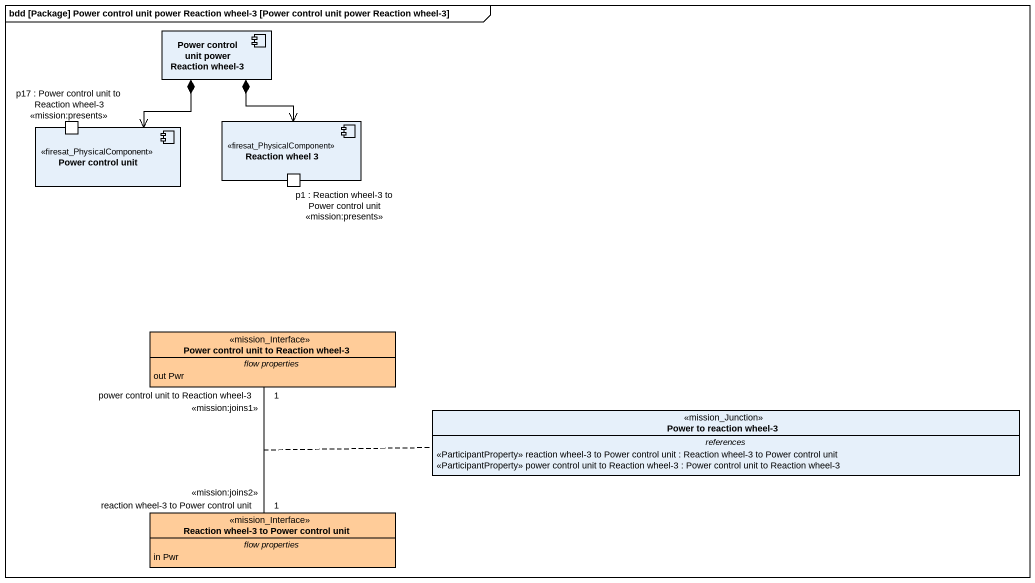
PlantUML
@startuml
mainframe bdd [Package] Power control unit power Reaction wheel-3 [Power control unit power Reaction wheel-3]
allowmixing
hide circle
hide empty members
component "Power control unit power Reaction wheel-3" as Power_control_unit_power
component "Power control unit" as Power_control_unit <<firesat_PhysicalComponent>> {
  port "p17 : Power control unit to Reaction wheel-3 <<mission:presents>>" as p17_Power_control_unit_to
}
component "Reaction wheel 3" as Reaction_wheel_3 <<firesat_PhysicalComponent>> {
  port "p1 : Reaction wheel-3 to Power control unit <<mission:presents>>" as p1_Reaction_wheel_3_to
}
class "Power control unit to Reaction wheel-3" as Power_control_unit_to <<mission_Interface>> #FFCC99 {
  -- flow properties --
  out Pwr
}
class "Power to reaction wheel-3" as Power_to_reaction_wheel_3 <<mission_Junction>> {
  -- references --
  <<ParticipantProperty>> reaction wheel-3 to Power control unit : Reaction wheel-3 to Power control unit
  <<ParticipantProperty>> power control unit to Reaction wheel-3 : Power control unit to Reaction wheel-3
}
class "Reaction wheel-3 to Power control unit" as Reaction_wheel_3_to_Power <<mission_Interface>> #FFCC99 {
  -- flow properties --
  in Pwr
}
Power_control_unit_power *--> Power_control_unit
Power_control_unit_power *--> Reaction_wheel_3
Power_control_unit_to "1\npower control unit to Reaction wheel-3\n<<mission:joins1>>" -- "1\nreaction wheel-3 to Power control unit\n<<mission:joins2>>" Reaction_wheel_3_to_Power
(Power_control_unit_to, Reaction_wheel_3_to_Power) .. Power_to_reaction_wheel_3
@enduml
